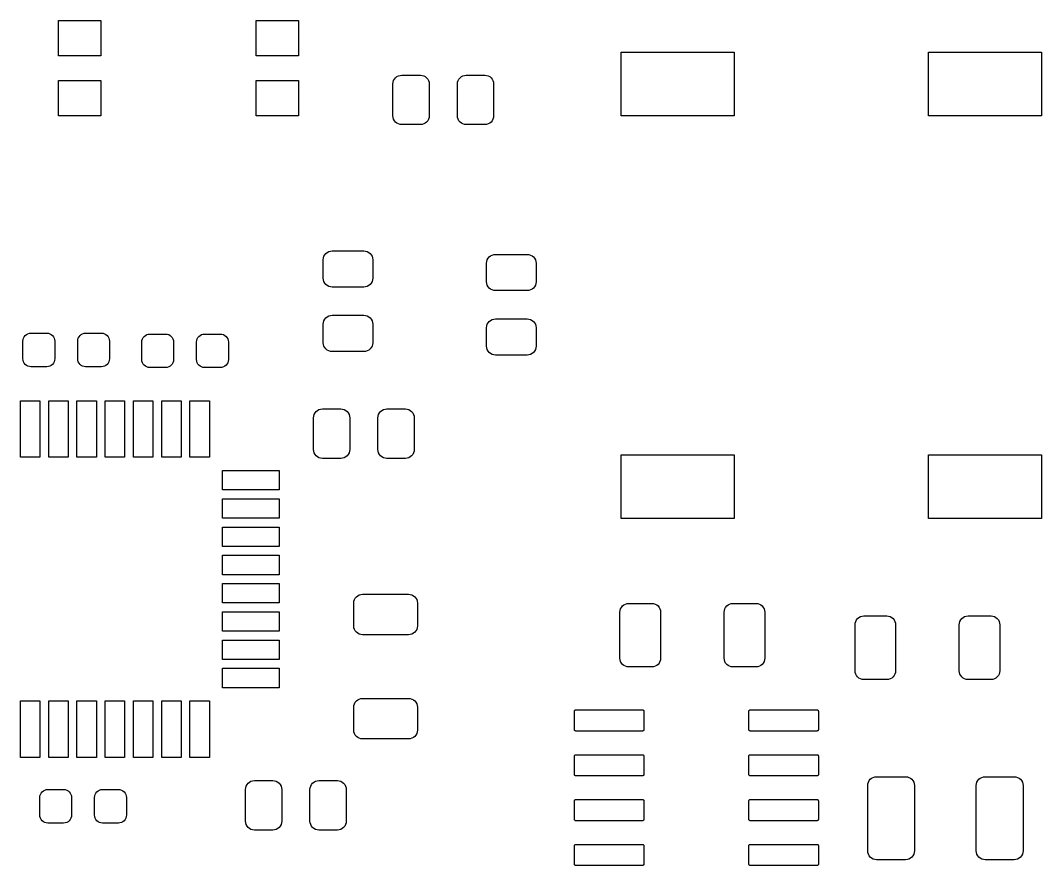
# Model space of a CAD drawing. Extents: x 90.8 to 146.5, y -92.7 to -68.8.
# Drawn here: x 117.63 to 146.54, y -92.68 to -68.75 of the extents above; entities that cross this region are included whole.
import ezdxf

# ---------------------------------------------------------------- set-up
doc = ezdxf.new("R2010")
doc.units = 0
doc.layers.add('BLACK', color=7, linetype='CONTINUOUS')

msp = doc.modelspace()

# ---------------------------------------------------------------- linework, layer by layer
at = {"layer": 'BLACK', "linetype": 'CONTINUOUS'}
for p, q in [((118.7, -69.75), (118.7, -68.75)), ((118.7, -68.75), (119.9, -68.75)), ((119.9, -68.75), (119.9, -69.75)), ((124.3, -69.75), (124.3, -68.75)), ((124.3, -68.75), (125.5, -68.75)), ((125.5, -68.75), (125.5, -69.75)), ((134.639, -71.4508), (134.639, -69.6508)), ((134.639, -69.6508), (137.839, -69.6508)), ((137.839, -69.6508), (137.839, -71.4508)), ((143.339, -71.4508), (143.339, -69.6508)), ((143.339, -69.6508), (146.539, -69.6508)), ((146.539, -69.6508), (146.539, -71.4508)), ((119.9, -69.75), (118.7, -69.75)), ((125.5, -69.75), (124.3, -69.75)), ((118.7, -71.45), (118.7, -70.45)), ((118.7, -70.45), (119.9, -70.45)), ((119.9, -70.45), (119.9, -71.45)), ((124.3, -71.45), (124.3, -70.45)), ((124.3, -70.45), (125.5, -70.45)), ((125.5, -70.45), (125.5, -71.45)), ((128.175, -70.55), (128.18, -70.5012)), ((128.18, -70.5012), (128.194, -70.4543)), ((128.194, -70.4543), (128.217, -70.4111)), ((128.217, -70.4111), (128.248, -70.3732)), ((128.248, -70.3732), (128.286, -70.3421)), ((128.286, -70.3421), (128.329, -70.319)), ((128.329, -70.319), (128.376, -70.3048)), ((128.376, -70.3048), (128.425, -70.3)), ((128.425, -70.3), (128.95, -70.3)), ((128.95, -70.3), (128.999, -70.3048)), ((128.999, -70.3048), (129.046, -70.319)), ((129.046, -70.319), (129.089, -70.3421)), ((129.089, -70.3421), (129.127, -70.3732)), ((129.127, -70.3732), (129.158, -70.4111)), ((129.158, -70.4111), (129.181, -70.4543)), ((129.181, -70.4543), (129.195, -70.5012)), ((129.195, -70.5012), (129.2, -70.55)), ((130, -70.55), (130.005, -70.5012)), ((130.005, -70.5012), (130.019, -70.4543)), ((130.019, -70.4543), (130.042, -70.4111)), ((130.042, -70.4111), (130.073, -70.3732)), ((130.073, -70.3732), (130.111, -70.3421)), ((130.111, -70.3421), (130.154, -70.319)), ((130.154, -70.319), (130.201, -70.3048)), ((130.201, -70.3048), (130.25, -70.3)), ((130.25, -70.3), (130.775, -70.3)), ((130.775, -70.3), (130.824, -70.3048)), ((130.824, -70.3048), (130.871, -70.319)), ((130.871, -70.319), (130.914, -70.3421)), ((130.914, -70.3421), (130.952, -70.3732)), ((130.952, -70.3732), (130.983, -70.4111)), ((130.983, -70.4111), (131.006, -70.4543)), ((131.006, -70.4543), (131.02, -70.5012)), ((131.02, -70.5012), (131.025, -70.55)), ((128.175, -71.45), (128.175, -70.55)), ((129.2, -70.55), (129.2, -71.45)), ((130, -71.45), (130, -70.55)), ((131.025, -70.55), (131.025, -71.45)), ((119.9, -71.45), (118.7, -71.45)), ((125.5, -71.45), (124.3, -71.45)), ((128.18, -71.4988), (128.175, -71.45)), ((128.194, -71.5457), (128.18, -71.4988)), ((128.217, -71.5889), (128.194, -71.5457)), ((128.248, -71.6268), (128.217, -71.5889)), ((128.286, -71.6579), (128.248, -71.6268)), ((128.329, -71.681), (128.286, -71.6579)), ((128.376, -71.6952), (128.329, -71.681)), ((128.425, -71.7), (128.376, -71.6952)), ((128.95, -71.7), (128.425, -71.7)), ((128.999, -71.6952), (128.95, -71.7)), ((129.046, -71.681), (128.999, -71.6952)), ((129.089, -71.6579), (129.046, -71.681)), ((129.127, -71.6268), (129.089, -71.6579)), ((129.158, -71.5889), (129.127, -71.6268)), ((129.181, -71.5457), (129.158, -71.5889)), ((129.195, -71.4988), (129.181, -71.5457)), ((129.2, -71.45), (129.195, -71.4988)), ((130.005, -71.4988), (130, -71.45)), ((130.019, -71.5457), (130.005, -71.4988)), ((130.042, -71.5889), (130.019, -71.5457)), ((130.073, -71.6268), (130.042, -71.5889)), ((130.111, -71.6579), (130.073, -71.6268)), ((130.154, -71.681), (130.111, -71.6579)), ((130.201, -71.6952), (130.154, -71.681)), ((130.25, -71.7), (130.201, -71.6952)), ((130.775, -71.7), (130.25, -71.7)), ((130.824, -71.6952), (130.775, -71.7)), ((130.871, -71.681), (130.824, -71.6952)), ((130.914, -71.6579), (130.871, -71.681)), ((130.952, -71.6268), (130.914, -71.6579)), ((130.983, -71.5889), (130.952, -71.6268)), ((131.006, -71.5457), (130.983, -71.5889)), ((131.02, -71.4988), (131.006, -71.5457)), ((131.025, -71.45), (131.02, -71.4988)), ((137.839, -71.4508), (134.639, -71.4508)), ((146.539, -71.4508), (143.339, -71.4508)), ((126.205, -75.4762), (126.219, -75.4293)), ((126.219, -75.4293), (126.242, -75.3861)), ((126.242, -75.3861), (126.273, -75.3482)), ((126.273, -75.3482), (126.311, -75.3171)), ((126.311, -75.3171), (126.354, -75.294)), ((126.354, -75.294), (126.401, -75.2798)), ((126.401, -75.2798), (126.45, -75.275)), ((126.45, -75.275), (127.35, -75.275)), ((127.35, -75.275), (127.399, -75.2798)), ((127.399, -75.2798), (127.446, -75.294)), ((127.446, -75.294), (127.489, -75.3171)), ((127.489, -75.3171), (127.527, -75.3482)), ((127.527, -75.3482), (127.558, -75.3861)), ((127.558, -75.3861), (127.581, -75.4293)), ((127.581, -75.4293), (127.595, -75.4762)), ((130.867, -75.4861), (130.898, -75.4482)), ((130.898, -75.4482), (130.936, -75.4171)), ((130.936, -75.4171), (130.979, -75.394)), ((130.979, -75.394), (131.026, -75.3798)), ((131.026, -75.3798), (131.075, -75.375)), ((131.075, -75.375), (131.975, -75.375)), ((131.975, -75.375), (132.024, -75.3798)), ((132.024, -75.3798), (132.071, -75.394)), ((132.071, -75.394), (132.114, -75.4171)), ((132.114, -75.4171), (132.152, -75.4482)), ((132.152, -75.4482), (132.183, -75.4861)), ((126.2, -75.525), (126.205, -75.4762)), ((126.2, -76.05), (126.2, -75.525)), ((127.595, -75.4762), (127.6, -75.525)), ((127.6, -75.525), (127.6, -76.05)), ((130.825, -75.625), (130.83, -75.5762)), ((130.825, -76.15), (130.825, -75.625)), ((130.83, -75.5762), (130.844, -75.5293)), ((130.844, -75.5293), (130.867, -75.4861)), ((132.183, -75.4861), (132.206, -75.5293)), ((132.206, -75.5293), (132.22, -75.5762)), ((132.22, -75.5762), (132.225, -75.625)), ((132.225, -75.625), (132.225, -76.15)), ((126.205, -76.0988), (126.2, -76.05)), ((126.219, -76.1457), (126.205, -76.0988)), ((126.242, -76.1889), (126.219, -76.1457)), ((126.273, -76.2268), (126.242, -76.1889)), ((126.311, -76.2579), (126.273, -76.2268)), ((126.354, -76.281), (126.311, -76.2579)), ((126.401, -76.2952), (126.354, -76.281)), ((126.45, -76.3), (126.401, -76.2952)), ((127.35, -76.3), (126.45, -76.3)), ((127.399, -76.2952), (127.35, -76.3)), ((127.446, -76.281), (127.399, -76.2952)), ((127.489, -76.2579), (127.446, -76.281)), ((127.527, -76.2268), (127.489, -76.2579)), ((127.558, -76.1889), (127.527, -76.2268)), ((127.581, -76.1457), (127.558, -76.1889)), ((127.595, -76.0988), (127.581, -76.1457)), ((127.6, -76.05), (127.595, -76.0988)), ((130.83, -76.1988), (130.825, -76.15)), ((130.844, -76.2457), (130.83, -76.1988)), ((130.867, -76.2889), (130.844, -76.2457)), ((130.898, -76.3268), (130.867, -76.2889)), ((130.936, -76.3579), (130.898, -76.3268)), ((132.152, -76.3268), (132.114, -76.3579)), ((132.183, -76.2889), (132.152, -76.3268)), ((132.206, -76.2457), (132.183, -76.2889)), ((132.22, -76.1988), (132.206, -76.2457)), ((132.225, -76.15), (132.22, -76.1988)), ((130.979, -76.381), (130.936, -76.3579)), ((131.026, -76.3952), (130.979, -76.381)), ((131.075, -76.4), (131.026, -76.3952)), ((131.975, -76.4), (131.075, -76.4)), ((132.024, -76.3952), (131.975, -76.4)), ((132.071, -76.381), (132.024, -76.3952)), ((132.114, -76.3579), (132.071, -76.381)), ((126.242, -77.2111), (126.273, -77.1732)), ((126.273, -77.1732), (126.311, -77.1421)), ((126.311, -77.1421), (126.354, -77.119)), ((126.354, -77.119), (126.401, -77.1048)), ((126.401, -77.1048), (126.45, -77.1)), ((126.45, -77.1), (127.35, -77.1)), ((127.35, -77.1), (127.399, -77.1048)), ((127.399, -77.1048), (127.446, -77.119)), ((127.446, -77.119), (127.489, -77.1421)), ((127.489, -77.1421), (127.527, -77.1732)), ((127.527, -77.1732), (127.558, -77.2111)), ((126.2, -77.35), (126.205, -77.3012)), ((126.2, -77.875), (126.2, -77.35)), ((126.205, -77.3012), (126.219, -77.2543)), ((126.219, -77.2543), (126.242, -77.2111)), ((127.558, -77.2111), (127.581, -77.2543)), ((127.581, -77.2543), (127.595, -77.3012)), ((127.595, -77.3012), (127.6, -77.35)), ((127.6, -77.35), (127.6, -77.875)), ((130.825, -77.45), (130.83, -77.4012)), ((130.825, -77.975), (130.825, -77.45)), ((130.83, -77.4012), (130.844, -77.3543)), ((130.844, -77.3543), (130.867, -77.3111)), ((130.867, -77.3111), (130.898, -77.2732)), ((130.898, -77.2732), (130.936, -77.2421)), ((130.936, -77.2421), (130.979, -77.219)), ((130.979, -77.219), (131.026, -77.2048)), ((131.026, -77.2048), (131.075, -77.2)), ((131.075, -77.2), (131.975, -77.2)), ((131.975, -77.2), (132.024, -77.2048)), ((132.024, -77.2048), (132.071, -77.219)), ((132.071, -77.219), (132.114, -77.2421)), ((132.114, -77.2421), (132.152, -77.2732)), ((132.152, -77.2732), (132.183, -77.3111)), ((132.183, -77.3111), (132.206, -77.3543)), ((132.206, -77.3543), (132.22, -77.4012)), ((132.22, -77.4012), (132.225, -77.45)), ((132.225, -77.45), (132.225, -77.975)), ((117.702, -77.7857), (117.715, -77.7435)), ((117.715, -77.7435), (117.736, -77.7046)), ((117.736, -77.7046), (117.764, -77.6705)), ((117.764, -77.6705), (117.798, -77.6425)), ((117.798, -77.6425), (117.837, -77.6217)), ((117.837, -77.6217), (117.879, -77.6089)), ((117.879, -77.6089), (117.923, -77.6046)), ((117.923, -77.6046), (118.373, -77.6046)), ((118.373, -77.6046), (118.417, -77.6089)), ((118.417, -77.6089), (118.459, -77.6217)), ((118.459, -77.6217), (118.498, -77.6425)), ((118.498, -77.6425), (118.532, -77.6705)), ((118.532, -77.6705), (118.56, -77.7046)), ((118.56, -77.7046), (118.581, -77.7435)), ((118.581, -77.7435), (118.593, -77.7857)), ((119.252, -77.7857), (119.265, -77.7435)), ((119.265, -77.7435), (119.286, -77.7046)), ((119.286, -77.7046), (119.314, -77.6705)), ((119.314, -77.6705), (119.348, -77.6425)), ((119.348, -77.6425), (119.387, -77.6217)), ((119.387, -77.6217), (119.429, -77.6089)), ((119.429, -77.6089), (119.473, -77.6046)), ((119.473, -77.6046), (119.923, -77.6046)), ((119.923, -77.6046), (119.967, -77.6089)), ((119.967, -77.6089), (120.009, -77.6217)), ((120.009, -77.6217), (120.048, -77.6425)), ((120.048, -77.6425), (120.082, -77.6705)), ((120.082, -77.6705), (120.11, -77.7046)), ((120.11, -77.7046), (120.131, -77.7435)), ((120.131, -77.7435), (120.143, -77.7857)), ((121.067, -77.8111), (121.08, -77.7689)), ((121.08, -77.7689), (121.101, -77.73)), ((121.101, -77.73), (121.129, -77.6959)), ((121.129, -77.6959), (121.163, -77.6679)), ((121.163, -77.6679), (121.202, -77.6471)), ((121.202, -77.6471), (121.244, -77.6343)), ((121.244, -77.6343), (121.288, -77.63)), ((121.288, -77.63), (121.738, -77.63)), ((121.738, -77.63), (121.782, -77.6343)), ((121.782, -77.6343), (121.824, -77.6471)), ((121.824, -77.6471), (121.863, -77.6679)), ((121.863, -77.6679), (121.897, -77.6959)), ((121.897, -77.6959), (121.925, -77.73)), ((121.925, -77.73), (121.946, -77.7689)), ((121.946, -77.7689), (121.959, -77.8111)), ((122.617, -77.8111), (122.63, -77.7689)), ((122.63, -77.7689), (122.651, -77.73)), ((122.651, -77.73), (122.679, -77.6959)), ((122.679, -77.6959), (122.713, -77.6679)), ((122.713, -77.6679), (122.752, -77.6471)), ((122.752, -77.6471), (122.794, -77.6343)), ((122.794, -77.6343), (122.838, -77.63)), ((122.838, -77.63), (123.288, -77.63)), ((123.288, -77.63), (123.332, -77.6343)), ((123.332, -77.6343), (123.374, -77.6471)), ((123.374, -77.6471), (123.413, -77.6679)), ((123.413, -77.6679), (123.447, -77.6959)), ((123.447, -77.6959), (123.475, -77.73)), ((123.475, -77.73), (123.496, -77.7689)), ((123.496, -77.7689), (123.509, -77.8111)), ((117.698, -77.8296), (117.702, -77.7857)), ((117.698, -78.3296), (117.698, -77.8296)), ((118.593, -77.7857), (118.598, -77.8296)), ((118.598, -77.8296), (118.598, -78.3296)), ((119.248, -77.8296), (119.252, -77.7857)), ((119.248, -78.3296), (119.248, -77.8296)), ((120.143, -77.7857), (120.148, -77.8296)), ((120.148, -77.8296), (120.148, -78.3296)), ((121.063, -77.855), (121.067, -77.8111)), ((121.063, -78.355), (121.063, -77.855)), ((121.959, -77.8111), (121.963, -77.855)), ((121.963, -77.855), (121.963, -78.355)), ((122.613, -77.855), (122.617, -77.8111)), ((122.613, -78.355), (122.613, -77.855)), ((123.509, -77.8111), (123.513, -77.855)), ((123.513, -77.855), (123.513, -78.355)), ((126.205, -77.9238), (126.2, -77.875)), ((126.219, -77.9707), (126.205, -77.9238)), ((126.242, -78.0139), (126.219, -77.9707)), ((126.273, -78.0518), (126.242, -78.0139)), ((126.311, -78.0829), (126.273, -78.0518)), ((127.527, -78.0518), (127.489, -78.0829)), ((127.558, -78.0139), (127.527, -78.0518)), ((127.581, -77.9707), (127.558, -78.0139)), ((127.595, -77.9238), (127.581, -77.9707)), ((127.6, -77.875), (127.595, -77.9238)), ((130.83, -78.0238), (130.825, -77.975)), ((130.844, -78.0707), (130.83, -78.0238)), ((132.22, -78.0238), (132.206, -78.0707)), ((132.225, -77.975), (132.22, -78.0238)), ((117.702, -78.3735), (117.698, -78.3296)), ((118.598, -78.3296), (118.593, -78.3735)), ((119.252, -78.3735), (119.248, -78.3296)), ((120.148, -78.3296), (120.143, -78.3735)), ((126.354, -78.106), (126.311, -78.0829)), ((126.401, -78.1202), (126.354, -78.106)), ((126.45, -78.125), (126.401, -78.1202)), ((127.35, -78.125), (126.45, -78.125)), ((127.399, -78.1202), (127.35, -78.125)), ((127.446, -78.106), (127.399, -78.1202)), ((127.489, -78.0829), (127.446, -78.106)), ((130.867, -78.1139), (130.844, -78.0707)), ((130.898, -78.1518), (130.867, -78.1139)), ((130.936, -78.1829), (130.898, -78.1518)), ((130.979, -78.206), (130.936, -78.1829)), ((131.026, -78.2202), (130.979, -78.206)), ((131.075, -78.225), (131.026, -78.2202)), ((131.975, -78.225), (131.075, -78.225)), ((132.024, -78.2202), (131.975, -78.225)), ((132.071, -78.206), (132.024, -78.2202)), ((132.114, -78.1829), (132.071, -78.206)), ((132.152, -78.1518), (132.114, -78.1829)), ((132.183, -78.1139), (132.152, -78.1518)), ((132.206, -78.0707), (132.183, -78.1139)), ((117.715, -78.4157), (117.702, -78.3735)), ((117.736, -78.4546), (117.715, -78.4157)), ((117.764, -78.4887), (117.736, -78.4546)), ((117.798, -78.5167), (117.764, -78.4887)), ((117.837, -78.5375), (117.798, -78.5167)), ((117.879, -78.5503), (117.837, -78.5375)), ((117.923, -78.5546), (117.879, -78.5503)), ((118.373, -78.5546), (117.923, -78.5546)), ((118.417, -78.5503), (118.373, -78.5546)), ((118.459, -78.5375), (118.417, -78.5503)), ((118.498, -78.5167), (118.459, -78.5375)), ((118.532, -78.4887), (118.498, -78.5167)), ((118.56, -78.4546), (118.532, -78.4887)), ((118.581, -78.4157), (118.56, -78.4546)), ((118.593, -78.3735), (118.581, -78.4157)), ((119.265, -78.4157), (119.252, -78.3735)), ((119.286, -78.4546), (119.265, -78.4157)), ((119.314, -78.4887), (119.286, -78.4546)), ((119.348, -78.5167), (119.314, -78.4887)), ((119.387, -78.5375), (119.348, -78.5167)), ((119.429, -78.5503), (119.387, -78.5375)), ((119.473, -78.5546), (119.429, -78.5503)), ((119.923, -78.5546), (119.473, -78.5546)), ((119.967, -78.5503), (119.923, -78.5546)), ((120.009, -78.5375), (119.967, -78.5503)), ((120.048, -78.5167), (120.009, -78.5375)), ((120.082, -78.4887), (120.048, -78.5167)), ((120.11, -78.4546), (120.082, -78.4887)), ((120.131, -78.4157), (120.11, -78.4546)), ((120.143, -78.3735), (120.131, -78.4157)), ((121.067, -78.3989), (121.063, -78.355)), ((121.08, -78.4411), (121.067, -78.3989)), ((121.101, -78.48), (121.08, -78.4411)), ((121.129, -78.5141), (121.101, -78.48)), ((121.163, -78.5421), (121.129, -78.5141)), ((121.202, -78.5629), (121.163, -78.5421)), ((121.244, -78.5757), (121.202, -78.5629)), ((121.288, -78.58), (121.244, -78.5757)), ((121.738, -78.58), (121.288, -78.58)), ((121.782, -78.5757), (121.738, -78.58)), ((121.824, -78.5629), (121.782, -78.5757)), ((121.863, -78.5421), (121.824, -78.5629)), ((121.897, -78.5141), (121.863, -78.5421)), ((121.925, -78.48), (121.897, -78.5141)), ((121.946, -78.4411), (121.925, -78.48)), ((121.959, -78.3989), (121.946, -78.4411)), ((121.963, -78.355), (121.959, -78.3989)), ((122.617, -78.3989), (122.613, -78.355)), ((122.63, -78.4411), (122.617, -78.3989)), ((122.651, -78.48), (122.63, -78.4411)), ((122.679, -78.5141), (122.651, -78.48)), ((122.713, -78.5421), (122.679, -78.5141)), ((122.752, -78.5629), (122.713, -78.5421)), ((122.794, -78.5757), (122.752, -78.5629)), ((122.838, -78.58), (122.794, -78.5757)), ((123.288, -78.58), (122.838, -78.58)), ((123.332, -78.5757), (123.288, -78.58)), ((123.374, -78.5629), (123.332, -78.5757)), ((123.413, -78.5421), (123.374, -78.5629)), ((123.447, -78.5141), (123.413, -78.5421)), ((123.475, -78.48), (123.447, -78.5141)), ((123.496, -78.4411), (123.475, -78.48)), ((123.509, -78.3989), (123.496, -78.4411)), ((123.513, -78.355), (123.509, -78.3989)), ((117.626, -81.1193), (117.626, -79.5193)), ((117.626, -79.5193), (118.176, -79.5193)), ((118.176, -79.5193), (118.176, -81.1193)), ((118.426, -81.1193), (118.426, -79.5193)), ((118.426, -79.5193), (118.976, -79.5193)), ((118.976, -79.5193), (118.976, -81.1193)), ((119.226, -81.1193), (119.226, -79.5193)), ((119.226, -79.5193), (119.776, -79.5193)), ((119.776, -79.5193), (119.776, -81.1193)), ((120.026, -81.1193), (120.026, -79.5193)), ((120.026, -79.5193), (120.576, -79.5193)), ((120.576, -79.5193), (120.576, -81.1193)), ((120.826, -81.1193), (120.826, -79.5193)), ((120.826, -79.5193), (121.376, -79.5193)), ((121.376, -79.5193), (121.376, -81.1193)), ((121.626, -81.1193), (121.626, -79.5193)), ((121.626, -79.5193), (122.176, -79.5193)), ((122.176, -79.5193), (122.176, -81.1193)), ((122.426, -81.1193), (122.426, -79.5193)), ((122.426, -79.5193), (122.976, -79.5193)), ((122.976, -79.5193), (122.976, -81.1193)), ((125.998, -79.8232), (126.036, -79.7921)), ((126.036, -79.7921), (126.079, -79.769)), ((126.079, -79.769), (126.126, -79.7548)), ((126.126, -79.7548), (126.175, -79.75)), ((126.175, -79.75), (126.7, -79.75)), ((126.7, -79.75), (126.749, -79.7548)), ((126.749, -79.7548), (126.796, -79.769)), ((126.796, -79.769), (126.839, -79.7921)), ((126.839, -79.7921), (126.877, -79.8232)), ((127.823, -79.8232), (127.861, -79.7921)), ((127.861, -79.7921), (127.904, -79.769)), ((127.904, -79.769), (127.951, -79.7548)), ((127.951, -79.7548), (128, -79.75)), ((128, -79.75), (128.525, -79.75)), ((128.525, -79.75), (128.574, -79.7548)), ((128.574, -79.7548), (128.621, -79.769)), ((128.621, -79.769), (128.664, -79.7921)), ((128.664, -79.7921), (128.702, -79.8232)), ((125.925, -80), (125.93, -79.9512)), ((125.925, -80.9), (125.925, -80)), ((125.93, -79.9512), (125.944, -79.9043)), ((125.944, -79.9043), (125.967, -79.8611)), ((125.967, -79.8611), (125.998, -79.8232)), ((126.877, -79.8232), (126.908, -79.8611)), ((126.908, -79.8611), (126.931, -79.9043)), ((126.931, -79.9043), (126.945, -79.9512)), ((126.945, -79.9512), (126.95, -80)), ((126.95, -80), (126.95, -80.9)), ((127.75, -80), (127.755, -79.9512)), ((127.75, -80.9), (127.75, -80)), ((127.755, -79.9512), (127.769, -79.9043)), ((127.769, -79.9043), (127.792, -79.8611)), ((127.792, -79.8611), (127.823, -79.8232)), ((128.702, -79.8232), (128.733, -79.8611)), ((128.733, -79.8611), (128.756, -79.9043)), ((128.756, -79.9043), (128.77, -79.9512)), ((128.77, -79.9512), (128.775, -80)), ((128.775, -80), (128.775, -80.9)), ((125.93, -80.9488), (125.925, -80.9)), ((125.944, -80.9957), (125.93, -80.9488)), ((126.945, -80.9488), (126.931, -80.9957)), ((126.95, -80.9), (126.945, -80.9488)), ((127.755, -80.9488), (127.75, -80.9)), ((127.769, -80.9957), (127.755, -80.9488)), ((128.77, -80.9488), (128.756, -80.9957)), ((128.775, -80.9), (128.77, -80.9488)), ((118.176, -81.1193), (117.626, -81.1193)), ((118.976, -81.1193), (118.426, -81.1193)), ((119.776, -81.1193), (119.226, -81.1193)), ((120.576, -81.1193), (120.026, -81.1193)), ((121.376, -81.1193), (120.826, -81.1193)), ((122.176, -81.1193), (121.626, -81.1193)), ((122.976, -81.1193), (122.426, -81.1193)), ((125.967, -81.0389), (125.944, -80.9957)), ((125.998, -81.0768), (125.967, -81.0389)), ((126.036, -81.1079), (125.998, -81.0768)), ((126.079, -81.131), (126.036, -81.1079)), ((126.126, -81.1452), (126.079, -81.131)), ((126.175, -81.15), (126.126, -81.1452)), ((126.7, -81.15), (126.175, -81.15)), ((126.749, -81.1452), (126.7, -81.15)), ((126.796, -81.131), (126.749, -81.1452)), ((126.839, -81.1079), (126.796, -81.131)), ((126.877, -81.0768), (126.839, -81.1079)), ((126.908, -81.0389), (126.877, -81.0768)), ((126.931, -80.9957), (126.908, -81.0389)), ((127.792, -81.0389), (127.769, -80.9957)), ((127.823, -81.0768), (127.792, -81.0389)), ((127.861, -81.1079), (127.823, -81.0768)), ((127.904, -81.131), (127.861, -81.1079)), ((127.951, -81.1452), (127.904, -81.131)), ((128, -81.15), (127.951, -81.1452)), ((128.525, -81.15), (128, -81.15)), ((128.574, -81.1452), (128.525, -81.15)), ((128.621, -81.131), (128.574, -81.1452)), ((128.664, -81.1079), (128.621, -81.131)), ((128.702, -81.0768), (128.664, -81.1079)), ((128.733, -81.0389), (128.702, -81.0768)), ((128.756, -80.9957), (128.733, -81.0389)), ((134.639, -82.8508), (134.639, -81.0508)), ((134.639, -81.0508), (137.839, -81.0508)), ((137.839, -81.0508), (137.839, -82.8508)), ((143.339, -82.8508), (143.339, -81.0508)), ((143.339, -81.0508), (146.539, -81.0508)), ((146.539, -81.0508), (146.539, -82.8508)), ((123.351, -82.0443), (123.351, -81.4943)), ((123.351, -81.4943), (124.951, -81.4943)), ((124.951, -81.4943), (124.951, -82.0443)), ((124.951, -82.0443), (123.351, -82.0443)), ((123.351, -82.8443), (123.351, -82.2943)), ((123.351, -82.2943), (124.951, -82.2943)), ((124.951, -82.2943), (124.951, -82.8443)), ((124.951, -82.8443), (123.351, -82.8443)), ((137.839, -82.8508), (134.639, -82.8508)), ((146.539, -82.8508), (143.339, -82.8508)), ((123.351, -83.6443), (123.351, -83.0943)), ((123.351, -83.0943), (124.951, -83.0943)), ((124.951, -83.0943), (124.951, -83.6443)), ((124.951, -83.6443), (123.351, -83.6443)), ((123.351, -84.4443), (123.351, -83.8943)), ((123.351, -83.8943), (124.951, -83.8943)), ((124.951, -83.8943), (124.951, -84.4443)), ((124.951, -84.4443), (123.351, -84.4443)), ((123.351, -85.2443), (123.351, -84.6943)), ((123.351, -84.6943), (124.951, -84.6943)), ((124.951, -84.6943), (124.951, -85.2443)), ((127.22, -85.0148), (127.266, -85.0006)), ((127.266, -85.0006), (127.315, -84.9958)), ((127.315, -84.9958), (128.615, -84.9958)), ((128.615, -84.9958), (128.664, -85.0006)), ((128.664, -85.0006), (128.711, -85.0148)), ((124.951, -85.2443), (123.351, -85.2443)), ((127.065, -85.2458), (127.07, -85.197)), ((127.065, -85.8958), (127.065, -85.2458)), ((127.07, -85.197), (127.084, -85.1501)), ((127.084, -85.1501), (127.107, -85.1069)), ((127.107, -85.1069), (127.138, -85.069)), ((127.138, -85.069), (127.176, -85.0379)), ((127.176, -85.0379), (127.22, -85.0148)), ((128.711, -85.0148), (128.754, -85.0379)), ((128.754, -85.0379), (128.792, -85.069)), ((128.792, -85.069), (128.823, -85.1069)), ((128.823, -85.1069), (128.846, -85.1501)), ((128.846, -85.1501), (128.86, -85.197)), ((128.86, -85.197), (128.865, -85.2458)), ((128.865, -85.2458), (128.865, -85.8958)), ((134.713, -85.2989), (134.756, -85.2758)), ((134.756, -85.2758), (134.803, -85.2616)), ((134.803, -85.2616), (134.852, -85.2568)), ((134.852, -85.2568), (135.502, -85.2568)), ((135.502, -85.2568), (135.551, -85.2616)), ((135.551, -85.2616), (135.598, -85.2758)), ((135.598, -85.2758), (135.641, -85.2989)), ((137.663, -85.2989), (137.706, -85.2758)), ((137.706, -85.2758), (137.753, -85.2616)), ((137.753, -85.2616), (137.802, -85.2568)), ((137.802, -85.2568), (138.452, -85.2568)), ((138.452, -85.2568), (138.501, -85.2616)), ((138.501, -85.2616), (138.548, -85.2758)), ((138.548, -85.2758), (138.591, -85.2989)), ((123.351, -86.0443), (123.351, -85.4943)), ((123.351, -85.4943), (124.951, -85.4943)), ((124.951, -85.4943), (124.951, -86.0443)), ((134.602, -85.5068), (134.607, -85.458)), ((134.602, -86.8068), (134.602, -85.5068)), ((134.607, -85.458), (134.621, -85.4111)), ((134.621, -85.4111), (134.644, -85.3679)), ((134.644, -85.3679), (134.675, -85.33)), ((134.675, -85.33), (134.713, -85.2989)), ((135.641, -85.2989), (135.679, -85.33)), ((135.679, -85.33), (135.71, -85.3679)), ((135.71, -85.3679), (135.733, -85.4111)), ((135.733, -85.4111), (135.747, -85.458)), ((135.747, -85.458), (135.752, -85.5068)), ((135.752, -85.5068), (135.752, -86.8068)), ((137.552, -85.5068), (137.557, -85.458)), ((137.552, -86.8068), (137.552, -85.5068)), ((137.557, -85.458), (137.571, -85.4111)), ((137.571, -85.4111), (137.594, -85.3679)), ((137.594, -85.3679), (137.625, -85.33)), ((137.625, -85.33), (137.663, -85.2989)), ((138.591, -85.2989), (138.629, -85.33)), ((138.629, -85.33), (138.66, -85.3679)), ((138.66, -85.3679), (138.683, -85.4111)), ((138.683, -85.4111), (138.697, -85.458)), ((138.697, -85.458), (138.702, -85.5068)), ((138.702, -85.5068), (138.702, -86.8068)), ((141.257, -85.8624), (141.262, -85.8136)), ((141.257, -87.1624), (141.257, -85.8624)), ((141.262, -85.8136), (141.276, -85.7667)), ((141.276, -85.7667), (141.299, -85.7235)), ((141.299, -85.7235), (141.33, -85.6856)), ((141.33, -85.6856), (141.368, -85.6545)), ((141.368, -85.6545), (141.411, -85.6314)), ((141.411, -85.6314), (141.458, -85.6172)), ((141.458, -85.6172), (141.507, -85.6124)), ((141.507, -85.6124), (142.157, -85.6124)), ((142.157, -85.6124), (142.206, -85.6172)), ((142.206, -85.6172), (142.252, -85.6314)), ((142.252, -85.6314), (142.296, -85.6545)), ((142.296, -85.6545), (142.334, -85.6856)), ((142.334, -85.6856), (142.365, -85.7235)), ((142.365, -85.7235), (142.388, -85.7667)), ((142.388, -85.7667), (142.402, -85.8136)), ((142.402, -85.8136), (142.407, -85.8624)), ((142.407, -85.8624), (142.407, -87.1624)), ((144.207, -85.8624), (144.212, -85.8136)), ((144.207, -87.1624), (144.207, -85.8624)), ((144.212, -85.8136), (144.226, -85.7667)), ((144.226, -85.7667), (144.249, -85.7235)), ((144.249, -85.7235), (144.28, -85.6856)), ((144.28, -85.6856), (144.318, -85.6545)), ((144.318, -85.6545), (144.361, -85.6314)), ((144.361, -85.6314), (144.408, -85.6172)), ((144.408, -85.6172), (144.457, -85.6124)), ((144.457, -85.6124), (145.107, -85.6124)), ((145.107, -85.6124), (145.156, -85.6172)), ((145.156, -85.6172), (145.202, -85.6314)), ((145.202, -85.6314), (145.246, -85.6545)), ((145.246, -85.6545), (145.284, -85.6856)), ((145.284, -85.6856), (145.315, -85.7235)), ((145.315, -85.7235), (145.338, -85.7667)), ((145.338, -85.7667), (145.352, -85.8136)), ((145.352, -85.8136), (145.357, -85.8624)), ((145.357, -85.8624), (145.357, -87.1624)), ((124.951, -86.0443), (123.351, -86.0443)), ((127.07, -85.9446), (127.065, -85.8958)), ((127.084, -85.9915), (127.07, -85.9446)), ((127.107, -86.0347), (127.084, -85.9915)), ((127.138, -86.0726), (127.107, -86.0347)), ((127.176, -86.1037), (127.138, -86.0726)), ((127.22, -86.1268), (127.176, -86.1037)), ((127.266, -86.141), (127.22, -86.1268)), ((127.315, -86.1458), (127.266, -86.141)), ((128.615, -86.1458), (127.315, -86.1458)), ((128.664, -86.141), (128.615, -86.1458)), ((128.711, -86.1268), (128.664, -86.141)), ((128.754, -86.1037), (128.711, -86.1268)), ((128.792, -86.0726), (128.754, -86.1037)), ((128.823, -86.0347), (128.792, -86.0726)), ((128.846, -85.9915), (128.823, -86.0347)), ((128.86, -85.9446), (128.846, -85.9915)), ((128.865, -85.8958), (128.86, -85.9446)), ((123.351, -86.8443), (123.351, -86.2943)), ((123.351, -86.2943), (124.951, -86.2943)), ((124.951, -86.2943), (124.951, -86.8443)), ((124.951, -86.8443), (123.351, -86.8443)), ((134.607, -86.8556), (134.602, -86.8068)), ((134.621, -86.9025), (134.607, -86.8556)), ((134.644, -86.9457), (134.621, -86.9025)), ((134.675, -86.9836), (134.644, -86.9457)), ((134.713, -87.0147), (134.675, -86.9836)), ((134.756, -87.0378), (134.713, -87.0147)), ((135.641, -87.0147), (135.598, -87.0378)), ((135.679, -86.9836), (135.641, -87.0147)), ((135.71, -86.9457), (135.679, -86.9836)), ((135.733, -86.9025), (135.71, -86.9457)), ((135.747, -86.8556), (135.733, -86.9025)), ((135.752, -86.8068), (135.747, -86.8556)), ((137.557, -86.8556), (137.552, -86.8068)), ((137.571, -86.9025), (137.557, -86.8556)), ((137.594, -86.9457), (137.571, -86.9025)), ((137.625, -86.9836), (137.594, -86.9457)), ((137.663, -87.0147), (137.625, -86.9836)), ((137.706, -87.0378), (137.663, -87.0147)), ((138.591, -87.0147), (138.548, -87.0378)), ((138.629, -86.9836), (138.591, -87.0147)), ((138.66, -86.9457), (138.629, -86.9836)), ((138.683, -86.9025), (138.66, -86.9457)), ((138.697, -86.8556), (138.683, -86.9025)), ((138.702, -86.8068), (138.697, -86.8556)), ((123.351, -87.6443), (123.351, -87.0943)), ((123.351, -87.0943), (124.951, -87.0943)), ((124.951, -87.0943), (124.951, -87.6443)), ((134.803, -87.052), (134.756, -87.0378)), ((134.852, -87.0568), (134.803, -87.052)), ((135.502, -87.0568), (134.852, -87.0568)), ((135.551, -87.052), (135.502, -87.0568)), ((135.598, -87.0378), (135.551, -87.052)), ((137.753, -87.052), (137.706, -87.0378)), ((137.802, -87.0568), (137.753, -87.052)), ((138.452, -87.0568), (137.802, -87.0568)), ((138.501, -87.052), (138.452, -87.0568)), ((138.548, -87.0378), (138.501, -87.052)), ((141.262, -87.2112), (141.257, -87.1624)), ((141.276, -87.2581), (141.262, -87.2112)), ((141.299, -87.3013), (141.276, -87.2581)), ((141.33, -87.3392), (141.299, -87.3013)), ((142.365, -87.3013), (142.334, -87.3392)), ((142.388, -87.2581), (142.365, -87.3013)), ((142.402, -87.2112), (142.388, -87.2581)), ((142.407, -87.1624), (142.402, -87.2112)), ((144.212, -87.2112), (144.207, -87.1624)), ((144.226, -87.2581), (144.212, -87.2112)), ((144.249, -87.3013), (144.226, -87.2581)), ((144.28, -87.3392), (144.249, -87.3013)), ((145.315, -87.3013), (145.284, -87.3392)), ((145.338, -87.2581), (145.315, -87.3013)), ((145.352, -87.2112), (145.338, -87.2581)), ((145.357, -87.1624), (145.352, -87.2112)), ((141.368, -87.3703), (141.33, -87.3392)), ((141.411, -87.3934), (141.368, -87.3703)), ((141.458, -87.4076), (141.411, -87.3934)), ((141.507, -87.4124), (141.458, -87.4076)), ((142.157, -87.4124), (141.507, -87.4124)), ((142.206, -87.4076), (142.157, -87.4124)), ((142.252, -87.3934), (142.206, -87.4076)), ((142.296, -87.3703), (142.252, -87.3934)), ((142.334, -87.3392), (142.296, -87.3703)), ((144.318, -87.3703), (144.28, -87.3392)), ((144.361, -87.3934), (144.318, -87.3703)), ((144.408, -87.4076), (144.361, -87.3934)), ((144.457, -87.4124), (144.408, -87.4076)), ((145.107, -87.4124), (144.457, -87.4124)), ((145.156, -87.4076), (145.107, -87.4124)), ((145.202, -87.3934), (145.156, -87.4076)), ((145.246, -87.3703), (145.202, -87.3934)), ((145.284, -87.3392), (145.246, -87.3703)), ((124.951, -87.6443), (123.351, -87.6443)), ((117.626, -89.6193), (117.626, -88.0193)), ((117.626, -88.0193), (118.176, -88.0193)), ((118.176, -88.0193), (118.176, -89.6193)), ((118.426, -89.6193), (118.426, -88.0193)), ((118.426, -88.0193), (118.976, -88.0193)), ((118.976, -88.0193), (118.976, -89.6193)), ((119.226, -89.6193), (119.226, -88.0193)), ((119.226, -88.0193), (119.776, -88.0193)), ((119.776, -88.0193), (119.776, -89.6193)), ((120.026, -89.6193), (120.026, -88.0193)), ((120.026, -88.0193), (120.576, -88.0193)), ((120.576, -88.0193), (120.576, -89.6193)), ((120.826, -89.6193), (120.826, -88.0193)), ((120.826, -88.0193), (121.376, -88.0193)), ((121.376, -88.0193), (121.376, -89.6193)), ((121.626, -89.6193), (121.626, -88.0193)), ((121.626, -88.0193), (122.176, -88.0193)), ((122.176, -88.0193), (122.176, -89.6193)), ((122.426, -89.6193), (122.426, -88.0193)), ((122.426, -88.0193), (122.976, -88.0193)), ((122.976, -88.0193), (122.976, -89.6193)), ((127.065, -88.1958), (127.07, -88.147)), ((127.07, -88.147), (127.084, -88.1001)), ((127.084, -88.1001), (127.107, -88.0569)), ((127.107, -88.0569), (127.138, -88.019)), ((127.138, -88.019), (127.176, -87.9879)), ((127.176, -87.9879), (127.22, -87.9648)), ((127.22, -87.9648), (127.266, -87.9506)), ((127.266, -87.9506), (127.315, -87.9458)), ((127.315, -87.9458), (128.615, -87.9458)), ((128.615, -87.9458), (128.664, -87.9506)), ((128.664, -87.9506), (128.711, -87.9648)), ((128.711, -87.9648), (128.754, -87.9879)), ((128.754, -87.9879), (128.792, -88.019)), ((128.792, -88.019), (128.823, -88.0569)), ((128.823, -88.0569), (128.846, -88.1001)), ((128.846, -88.1001), (128.86, -88.147)), ((128.86, -88.147), (128.865, -88.1958)), ((127.065, -88.8458), (127.065, -88.1958)), ((128.865, -88.1958), (128.865, -88.8458)), ((133.311, -88.3118), (133.312, -88.3036)), ((133.311, -88.8278), (133.311, -88.3118)), ((133.312, -88.3036), (133.314, -88.2957)), ((133.314, -88.2957), (133.318, -88.2885)), ((133.318, -88.2885), (133.324, -88.2821)), ((133.324, -88.2821), (133.33, -88.2769)), ((133.33, -88.2769), (133.337, -88.273)), ((133.337, -88.273), (133.345, -88.2706)), ((133.345, -88.2706), (133.353, -88.2698)), ((133.353, -88.2698), (135.239, -88.2698)), ((135.239, -88.2698), (135.247, -88.2706)), ((135.247, -88.2706), (135.255, -88.273)), ((135.255, -88.273), (135.263, -88.2769)), ((135.263, -88.2769), (135.269, -88.2821)), ((135.269, -88.2821), (135.274, -88.2885)), ((135.274, -88.2885), (135.278, -88.2957)), ((135.278, -88.2957), (135.28, -88.3036)), ((135.28, -88.3036), (135.281, -88.3118)), ((135.281, -88.3118), (135.281, -88.8278)), ((138.251, -88.3118), (138.252, -88.3036)), ((138.251, -88.8278), (138.251, -88.3118)), ((138.252, -88.3036), (138.254, -88.2957)), ((138.254, -88.2957), (138.258, -88.2885)), ((138.258, -88.2885), (138.264, -88.2821)), ((138.264, -88.2821), (138.27, -88.2769)), ((138.27, -88.2769), (138.277, -88.273)), ((138.277, -88.273), (138.285, -88.2706)), ((138.285, -88.2706), (138.293, -88.2698)), ((138.293, -88.2698), (140.179, -88.2698)), ((140.179, -88.2698), (140.187, -88.2706)), ((140.187, -88.2706), (140.195, -88.273)), ((140.195, -88.273), (140.203, -88.2769)), ((140.203, -88.2769), (140.209, -88.2821)), ((140.209, -88.2821), (140.214, -88.2885)), ((140.214, -88.2885), (140.218, -88.2957)), ((140.218, -88.2957), (140.22, -88.3036)), ((140.22, -88.3036), (140.221, -88.3118)), ((140.221, -88.3118), (140.221, -88.8278)), ((127.07, -88.8946), (127.065, -88.8458)), ((127.084, -88.9415), (127.07, -88.8946)), ((127.107, -88.9847), (127.084, -88.9415)), ((127.138, -89.0226), (127.107, -88.9847)), ((127.176, -89.0537), (127.138, -89.0226)), ((128.792, -89.0226), (128.754, -89.0537)), ((128.823, -88.9847), (128.792, -89.0226)), ((128.846, -88.9415), (128.823, -88.9847)), ((128.86, -88.8946), (128.846, -88.9415)), ((128.865, -88.8458), (128.86, -88.8946)), ((133.312, -88.836), (133.311, -88.8278)), ((133.314, -88.8439), (133.312, -88.836)), ((133.318, -88.8511), (133.314, -88.8439)), ((133.324, -88.8575), (133.318, -88.8511)), ((133.33, -88.8627), (133.324, -88.8575)), ((133.337, -88.8666), (133.33, -88.8627)), ((133.345, -88.869), (133.337, -88.8666)), ((133.353, -88.8698), (133.345, -88.869)), ((135.239, -88.8698), (133.353, -88.8698)), ((135.247, -88.869), (135.239, -88.8698)), ((135.255, -88.8666), (135.247, -88.869)), ((135.263, -88.8627), (135.255, -88.8666)), ((135.269, -88.8575), (135.263, -88.8627)), ((135.274, -88.8511), (135.269, -88.8575)), ((135.278, -88.8439), (135.274, -88.8511)), ((135.28, -88.836), (135.278, -88.8439)), ((135.281, -88.8278), (135.28, -88.836)), ((138.252, -88.836), (138.251, -88.8278)), ((138.254, -88.8439), (138.252, -88.836)), ((138.258, -88.8511), (138.254, -88.8439)), ((138.264, -88.8575), (138.258, -88.8511)), ((138.27, -88.8627), (138.264, -88.8575)), ((138.277, -88.8666), (138.27, -88.8627)), ((138.285, -88.869), (138.277, -88.8666)), ((138.293, -88.8698), (138.285, -88.869)), ((140.179, -88.8698), (138.293, -88.8698)), ((140.187, -88.869), (140.179, -88.8698)), ((140.195, -88.8666), (140.187, -88.869)), ((140.203, -88.8627), (140.195, -88.8666)), ((140.209, -88.8575), (140.203, -88.8627)), ((140.214, -88.8511), (140.209, -88.8575)), ((140.218, -88.8439), (140.214, -88.8511)), ((140.22, -88.836), (140.218, -88.8439)), ((140.221, -88.8278), (140.22, -88.836)), ((127.22, -89.0768), (127.176, -89.0537)), ((127.266, -89.091), (127.22, -89.0768)), ((127.315, -89.0958), (127.266, -89.091)), ((128.615, -89.0958), (127.315, -89.0958)), ((128.664, -89.091), (128.615, -89.0958)), ((128.711, -89.0768), (128.664, -89.091)), ((128.754, -89.0537), (128.711, -89.0768)), ((118.176, -89.6193), (117.626, -89.6193)), ((118.976, -89.6193), (118.426, -89.6193)), ((119.776, -89.6193), (119.226, -89.6193)), ((120.576, -89.6193), (120.026, -89.6193)), ((121.376, -89.6193), (120.826, -89.6193)), ((122.176, -89.6193), (121.626, -89.6193)), ((122.976, -89.6193), (122.426, -89.6193)), ((133.311, -89.5818), (133.312, -89.5736)), ((133.311, -90.0978), (133.311, -89.5818)), ((133.312, -89.5736), (133.314, -89.5657)), ((133.314, -89.5657), (133.318, -89.5585)), ((133.318, -89.5585), (133.324, -89.5521)), ((133.324, -89.5521), (133.33, -89.5469)), ((133.33, -89.5469), (133.337, -89.543)), ((133.337, -89.543), (133.345, -89.5406)), ((133.345, -89.5406), (133.353, -89.5398)), ((133.353, -89.5398), (135.239, -89.5398)), ((135.239, -89.5398), (135.247, -89.5406)), ((135.247, -89.5406), (135.255, -89.543)), ((135.255, -89.543), (135.263, -89.5469)), ((135.263, -89.5469), (135.269, -89.5521)), ((135.269, -89.5521), (135.274, -89.5585)), ((135.274, -89.5585), (135.278, -89.5657)), ((135.278, -89.5657), (135.28, -89.5736)), ((135.28, -89.5736), (135.281, -89.5818)), ((135.281, -89.5818), (135.281, -90.0978)), ((138.251, -89.5818), (138.252, -89.5736)), ((138.251, -90.0978), (138.251, -89.5818)), ((138.252, -89.5736), (138.254, -89.5657)), ((138.254, -89.5657), (138.258, -89.5585)), ((138.258, -89.5585), (138.264, -89.5521)), ((138.264, -89.5521), (138.27, -89.5469)), ((138.27, -89.5469), (138.277, -89.543)), ((138.277, -89.543), (138.285, -89.5406)), ((138.285, -89.5406), (138.293, -89.5398)), ((138.293, -89.5398), (140.179, -89.5398)), ((140.179, -89.5398), (140.187, -89.5406)), ((140.187, -89.5406), (140.195, -89.543)), ((140.195, -89.543), (140.203, -89.5469)), ((140.203, -89.5469), (140.209, -89.5521)), ((140.209, -89.5521), (140.214, -89.5585)), ((140.214, -89.5585), (140.218, -89.5657)), ((140.218, -89.5657), (140.22, -89.5736)), ((140.22, -89.5736), (140.221, -89.5818)), ((140.221, -89.5818), (140.221, -90.0978)), ((133.312, -90.106), (133.311, -90.0978)), ((133.314, -90.1139), (133.312, -90.106)), ((133.318, -90.1211), (133.314, -90.1139)), ((133.324, -90.1275), (133.318, -90.1211)), ((133.33, -90.1327), (133.324, -90.1275)), ((133.337, -90.1366), (133.33, -90.1327)), ((133.345, -90.139), (133.337, -90.1366)), ((133.353, -90.1398), (133.345, -90.139)), ((135.239, -90.1398), (133.353, -90.1398)), ((135.247, -90.139), (135.239, -90.1398)), ((135.255, -90.1366), (135.247, -90.139)), ((135.263, -90.1327), (135.255, -90.1366)), ((135.269, -90.1275), (135.263, -90.1327)), ((135.274, -90.1211), (135.269, -90.1275)), ((135.278, -90.1139), (135.274, -90.1211)), ((135.28, -90.106), (135.278, -90.1139)), ((135.281, -90.0978), (135.28, -90.106)), ((138.252, -90.106), (138.251, -90.0978)), ((138.254, -90.1139), (138.252, -90.106)), ((138.258, -90.1211), (138.254, -90.1139)), ((138.264, -90.1275), (138.258, -90.1211)), ((138.27, -90.1327), (138.264, -90.1275)), ((138.277, -90.1366), (138.27, -90.1327)), ((138.285, -90.139), (138.277, -90.1366)), ((138.293, -90.1398), (138.285, -90.139)), ((140.179, -90.1398), (138.293, -90.1398)), ((140.187, -90.139), (140.179, -90.1398)), ((140.195, -90.1366), (140.187, -90.139)), ((140.203, -90.1327), (140.195, -90.1366)), ((140.209, -90.1275), (140.203, -90.1327)), ((140.214, -90.1211), (140.209, -90.1275)), ((140.218, -90.1139), (140.214, -90.1211)), ((140.22, -90.106), (140.218, -90.1139)), ((140.221, -90.0978), (140.22, -90.106)), ((141.688, -90.2366), (141.726, -90.2055)), ((141.726, -90.2055), (141.769, -90.1824)), ((141.769, -90.1824), (141.816, -90.1682)), ((141.816, -90.1682), (141.865, -90.1634)), ((141.865, -90.1634), (142.69, -90.1634)), ((142.69, -90.1634), (142.739, -90.1682)), ((142.739, -90.1682), (142.785, -90.1824)), ((142.785, -90.1824), (142.829, -90.2055)), ((142.829, -90.2055), (142.867, -90.2366)), ((144.763, -90.2366), (144.801, -90.2055)), ((144.801, -90.2055), (144.844, -90.1824)), ((144.844, -90.1824), (144.891, -90.1682)), ((144.891, -90.1682), (144.94, -90.1634)), ((144.94, -90.1634), (145.765, -90.1634)), ((145.765, -90.1634), (145.814, -90.1682)), ((145.814, -90.1682), (145.86, -90.1824)), ((145.86, -90.1824), (145.904, -90.2055)), ((145.904, -90.2055), (145.942, -90.2366)), ((124, -90.525), (124.005, -90.4762)), ((124.005, -90.4762), (124.019, -90.4293)), ((124.019, -90.4293), (124.042, -90.3861)), ((124.042, -90.3861), (124.073, -90.3482)), ((124.073, -90.3482), (124.111, -90.3171)), ((124.111, -90.3171), (124.154, -90.294)), ((124.154, -90.294), (124.201, -90.2798)), ((124.201, -90.2798), (124.25, -90.275)), ((124.25, -90.275), (124.775, -90.275)), ((124.775, -90.275), (124.824, -90.2798)), ((124.824, -90.2798), (124.871, -90.294)), ((124.871, -90.294), (124.914, -90.3171)), ((124.914, -90.3171), (124.952, -90.3482)), ((124.952, -90.3482), (124.983, -90.3861)), ((124.983, -90.3861), (125.006, -90.4293)), ((125.006, -90.4293), (125.02, -90.4762)), ((125.02, -90.4762), (125.025, -90.525)), ((125.825, -90.525), (125.83, -90.4762)), ((125.83, -90.4762), (125.844, -90.4293)), ((125.844, -90.4293), (125.867, -90.3861)), ((125.867, -90.3861), (125.898, -90.3482)), ((125.898, -90.3482), (125.936, -90.3171)), ((125.936, -90.3171), (125.979, -90.294)), ((125.979, -90.294), (126.026, -90.2798)), ((126.026, -90.2798), (126.075, -90.275)), ((126.075, -90.275), (126.6, -90.275)), ((126.6, -90.275), (126.649, -90.2798)), ((126.649, -90.2798), (126.696, -90.294)), ((126.696, -90.294), (126.739, -90.3171)), ((126.739, -90.3171), (126.777, -90.3482)), ((126.777, -90.3482), (126.808, -90.3861)), ((126.808, -90.3861), (126.831, -90.4293)), ((126.831, -90.4293), (126.845, -90.4762)), ((126.845, -90.4762), (126.85, -90.525)), ((141.615, -90.4134), (141.62, -90.3646)), ((141.615, -92.2634), (141.615, -90.4134)), ((141.62, -90.3646), (141.634, -90.3177)), ((141.634, -90.3177), (141.657, -90.2745)), ((141.657, -90.2745), (141.688, -90.2366)), ((142.867, -90.2366), (142.898, -90.2745)), ((142.898, -90.2745), (142.921, -90.3177)), ((142.921, -90.3177), (142.935, -90.3646)), ((142.935, -90.3646), (142.94, -90.4134)), ((142.94, -90.4134), (142.94, -92.2634)), ((144.69, -90.4134), (144.695, -90.3646)), ((144.69, -92.2634), (144.69, -90.4134)), ((144.695, -90.3646), (144.709, -90.3177)), ((144.709, -90.3177), (144.732, -90.2745)), ((144.732, -90.2745), (144.763, -90.2366)), ((145.942, -90.2366), (145.973, -90.2745)), ((145.973, -90.2745), (145.996, -90.3177)), ((145.996, -90.3177), (146.01, -90.3646)), ((146.01, -90.3646), (146.015, -90.4134)), ((146.015, -90.4134), (146.015, -92.2634)), ((118.175, -90.75), (118.179, -90.7061)), ((118.175, -91.25), (118.175, -90.75)), ((118.179, -90.7061), (118.192, -90.6639)), ((118.192, -90.6639), (118.213, -90.625)), ((118.213, -90.625), (118.241, -90.5909)), ((118.241, -90.5909), (118.275, -90.5629)), ((118.275, -90.5629), (118.314, -90.5421)), ((118.314, -90.5421), (118.356, -90.5293)), ((118.356, -90.5293), (118.4, -90.525)), ((118.4, -90.525), (118.85, -90.525)), ((118.85, -90.525), (118.894, -90.5293)), ((118.894, -90.5293), (118.936, -90.5421)), ((118.936, -90.5421), (118.975, -90.5629)), ((118.975, -90.5629), (119.009, -90.5909)), ((119.009, -90.5909), (119.037, -90.625)), ((119.037, -90.625), (119.058, -90.6639)), ((119.058, -90.6639), (119.071, -90.7061)), ((119.071, -90.7061), (119.075, -90.75)), ((119.075, -90.75), (119.075, -91.25)), ((119.725, -90.75), (119.729, -90.7061)), ((119.725, -91.25), (119.725, -90.75)), ((119.729, -90.7061), (119.742, -90.6639)), ((119.742, -90.6639), (119.763, -90.625)), ((119.763, -90.625), (119.791, -90.5909)), ((119.791, -90.5909), (119.825, -90.5629)), ((119.825, -90.5629), (119.864, -90.5421)), ((119.864, -90.5421), (119.906, -90.5293)), ((119.906, -90.5293), (119.95, -90.525)), ((119.95, -90.525), (120.4, -90.525)), ((120.4, -90.525), (120.444, -90.5293)), ((120.444, -90.5293), (120.486, -90.5421)), ((120.486, -90.5421), (120.525, -90.5629)), ((120.525, -90.5629), (120.559, -90.5909)), ((120.559, -90.5909), (120.587, -90.625)), ((120.587, -90.625), (120.608, -90.6639)), ((120.608, -90.6639), (120.621, -90.7061)), ((120.621, -90.7061), (120.625, -90.75)), ((120.625, -90.75), (120.625, -91.25)), ((124, -91.425), (124, -90.525)), ((125.025, -90.525), (125.025, -91.425)), ((125.825, -91.425), (125.825, -90.525)), ((126.85, -90.525), (126.85, -91.425)), ((133.311, -90.8518), (133.312, -90.8436)), ((133.311, -91.3678), (133.311, -90.8518)), ((133.312, -90.8436), (133.314, -90.8357)), ((133.314, -90.8357), (133.318, -90.8285)), ((133.318, -90.8285), (133.324, -90.8221)), ((133.324, -90.8221), (133.33, -90.8169)), ((133.33, -90.8169), (133.337, -90.813)), ((133.337, -90.813), (133.345, -90.8106)), ((133.345, -90.8106), (133.353, -90.8098)), ((133.353, -90.8098), (135.239, -90.8098)), ((135.239, -90.8098), (135.247, -90.8106)), ((135.247, -90.8106), (135.255, -90.813)), ((135.255, -90.813), (135.263, -90.8169)), ((135.263, -90.8169), (135.269, -90.8221)), ((135.269, -90.8221), (135.274, -90.8285)), ((135.274, -90.8285), (135.278, -90.8357)), ((135.278, -90.8357), (135.28, -90.8436)), ((135.28, -90.8436), (135.281, -90.8518)), ((135.281, -90.8518), (135.281, -91.3678)), ((138.251, -90.8518), (138.252, -90.8436)), ((138.251, -91.3678), (138.251, -90.8518)), ((138.252, -90.8436), (138.254, -90.8357)), ((138.254, -90.8357), (138.258, -90.8285)), ((138.258, -90.8285), (138.264, -90.8221)), ((138.264, -90.8221), (138.27, -90.8169)), ((138.27, -90.8169), (138.277, -90.813)), ((138.277, -90.813), (138.285, -90.8106)), ((138.285, -90.8106), (138.293, -90.8098)), ((138.293, -90.8098), (140.179, -90.8098)), ((140.179, -90.8098), (140.187, -90.8106)), ((140.187, -90.8106), (140.195, -90.813)), ((140.195, -90.813), (140.203, -90.8169)), ((140.203, -90.8169), (140.209, -90.8221)), ((140.209, -90.8221), (140.214, -90.8285)), ((140.214, -90.8285), (140.218, -90.8357)), ((140.218, -90.8357), (140.22, -90.8436)), ((140.22, -90.8436), (140.221, -90.8518)), ((140.221, -90.8518), (140.221, -91.3678)), ((118.179, -91.2939), (118.175, -91.25)), ((118.192, -91.3361), (118.179, -91.2939)), ((118.213, -91.375), (118.192, -91.3361)), ((119.058, -91.3361), (119.037, -91.375)), ((119.071, -91.2939), (119.058, -91.3361)), ((119.075, -91.25), (119.071, -91.2939)), ((119.729, -91.2939), (119.725, -91.25)), ((119.742, -91.3361), (119.729, -91.2939)), ((119.763, -91.375), (119.742, -91.3361)), ((120.608, -91.3361), (120.587, -91.375)), ((120.621, -91.2939), (120.608, -91.3361)), ((120.625, -91.25), (120.621, -91.2939)), ((118.241, -91.4091), (118.213, -91.375)), ((118.275, -91.4371), (118.241, -91.4091)), ((118.314, -91.4579), (118.275, -91.4371)), ((118.356, -91.4707), (118.314, -91.4579)), ((118.4, -91.475), (118.356, -91.4707)), ((118.85, -91.475), (118.4, -91.475)), ((118.894, -91.4707), (118.85, -91.475)), ((118.936, -91.4579), (118.894, -91.4707)), ((118.975, -91.4371), (118.936, -91.4579)), ((119.009, -91.4091), (118.975, -91.4371)), ((119.037, -91.375), (119.009, -91.4091)), ((119.791, -91.4091), (119.763, -91.375)), ((119.825, -91.4371), (119.791, -91.4091)), ((119.864, -91.4579), (119.825, -91.4371)), ((119.906, -91.4707), (119.864, -91.4579)), ((119.95, -91.475), (119.906, -91.4707)), ((120.4, -91.475), (119.95, -91.475)), ((120.444, -91.4707), (120.4, -91.475)), ((120.486, -91.4579), (120.444, -91.4707)), ((120.525, -91.4371), (120.486, -91.4579)), ((120.559, -91.4091), (120.525, -91.4371)), ((120.587, -91.375), (120.559, -91.4091)), ((124.005, -91.4738), (124, -91.425)), ((124.019, -91.5207), (124.005, -91.4738)), ((124.042, -91.5639), (124.019, -91.5207)), ((124.073, -91.6018), (124.042, -91.5639)), ((124.111, -91.6329), (124.073, -91.6018)), ((124.154, -91.656), (124.111, -91.6329)), ((124.914, -91.6329), (124.871, -91.656)), ((124.952, -91.6018), (124.914, -91.6329)), ((124.983, -91.5639), (124.952, -91.6018)), ((125.006, -91.5207), (124.983, -91.5639)), ((125.02, -91.4738), (125.006, -91.5207)), ((125.025, -91.425), (125.02, -91.4738)), ((125.83, -91.4738), (125.825, -91.425)), ((125.844, -91.5207), (125.83, -91.4738)), ((125.867, -91.5639), (125.844, -91.5207)), ((125.898, -91.6018), (125.867, -91.5639)), ((125.936, -91.6329), (125.898, -91.6018)), ((125.979, -91.656), (125.936, -91.6329)), ((126.739, -91.6329), (126.696, -91.656)), ((126.777, -91.6018), (126.739, -91.6329)), ((126.808, -91.5639), (126.777, -91.6018)), ((126.831, -91.5207), (126.808, -91.5639)), ((126.845, -91.4738), (126.831, -91.5207)), ((126.85, -91.425), (126.845, -91.4738)), ((133.312, -91.376), (133.311, -91.3678)), ((133.314, -91.3839), (133.312, -91.376)), ((133.318, -91.3911), (133.314, -91.3839)), ((133.324, -91.3975), (133.318, -91.3911)), ((133.33, -91.4027), (133.324, -91.3975)), ((133.337, -91.4066), (133.33, -91.4027)), ((133.345, -91.409), (133.337, -91.4066)), ((133.353, -91.4098), (133.345, -91.409)), ((135.239, -91.4098), (133.353, -91.4098)), ((135.247, -91.409), (135.239, -91.4098)), ((135.255, -91.4066), (135.247, -91.409)), ((135.263, -91.4027), (135.255, -91.4066)), ((135.269, -91.3975), (135.263, -91.4027)), ((135.274, -91.3911), (135.269, -91.3975)), ((135.278, -91.3839), (135.274, -91.3911)), ((135.28, -91.376), (135.278, -91.3839)), ((135.281, -91.3678), (135.28, -91.376)), ((138.252, -91.376), (138.251, -91.3678)), ((138.254, -91.3839), (138.252, -91.376)), ((138.258, -91.3911), (138.254, -91.3839)), ((138.264, -91.3975), (138.258, -91.3911)), ((138.27, -91.4027), (138.264, -91.3975)), ((138.277, -91.4066), (138.27, -91.4027)), ((138.285, -91.409), (138.277, -91.4066)), ((138.293, -91.4098), (138.285, -91.409)), ((140.179, -91.4098), (138.293, -91.4098)), ((140.187, -91.409), (140.179, -91.4098)), ((140.195, -91.4066), (140.187, -91.409)), ((140.203, -91.4027), (140.195, -91.4066)), ((140.209, -91.3975), (140.203, -91.4027)), ((140.214, -91.3911), (140.209, -91.3975)), ((140.218, -91.3839), (140.214, -91.3911)), ((140.22, -91.376), (140.218, -91.3839)), ((140.221, -91.3678), (140.22, -91.376)), ((124.201, -91.6702), (124.154, -91.656)), ((124.25, -91.675), (124.201, -91.6702)), ((124.775, -91.675), (124.25, -91.675)), ((124.824, -91.6702), (124.775, -91.675)), ((124.871, -91.656), (124.824, -91.6702)), ((126.026, -91.6702), (125.979, -91.656)), ((126.075, -91.675), (126.026, -91.6702)), ((126.6, -91.675), (126.075, -91.675)), ((126.649, -91.6702), (126.6, -91.675)), ((126.696, -91.656), (126.649, -91.6702)), ((133.311, -92.1218), (133.312, -92.1136)), ((133.311, -92.6378), (133.311, -92.1218)), ((133.312, -92.1136), (133.314, -92.1057)), ((133.314, -92.1057), (133.318, -92.0985)), ((133.318, -92.0985), (133.324, -92.0921)), ((133.324, -92.0921), (133.33, -92.0869)), ((133.33, -92.0869), (133.337, -92.083)), ((133.337, -92.083), (133.345, -92.0806)), ((133.345, -92.0806), (133.353, -92.0798)), ((133.353, -92.0798), (135.239, -92.0798)), ((135.239, -92.0798), (135.247, -92.0806)), ((135.247, -92.0806), (135.255, -92.083)), ((135.255, -92.083), (135.263, -92.0869)), ((135.263, -92.0869), (135.269, -92.0921)), ((135.269, -92.0921), (135.274, -92.0985)), ((135.274, -92.0985), (135.278, -92.1057)), ((135.278, -92.1057), (135.28, -92.1136)), ((135.28, -92.1136), (135.281, -92.1218)), ((135.281, -92.1218), (135.281, -92.6378)), ((138.251, -92.1218), (138.252, -92.1136)), ((138.251, -92.6378), (138.251, -92.1218)), ((138.252, -92.1136), (138.254, -92.1057)), ((138.254, -92.1057), (138.258, -92.0985)), ((138.258, -92.0985), (138.264, -92.0921)), ((138.264, -92.0921), (138.27, -92.0869)), ((138.27, -92.0869), (138.277, -92.083)), ((138.277, -92.083), (138.285, -92.0806)), ((138.285, -92.0806), (138.293, -92.0798)), ((138.293, -92.0798), (140.179, -92.0798)), ((140.179, -92.0798), (140.187, -92.0806)), ((140.187, -92.0806), (140.195, -92.083)), ((140.195, -92.083), (140.203, -92.0869)), ((140.203, -92.0869), (140.209, -92.0921)), ((140.209, -92.0921), (140.214, -92.0985)), ((140.214, -92.0985), (140.218, -92.1057)), ((140.218, -92.1057), (140.22, -92.1136)), ((140.22, -92.1136), (140.221, -92.1218)), ((140.221, -92.1218), (140.221, -92.6378)), ((141.62, -92.3122), (141.615, -92.2634)), ((141.634, -92.3591), (141.62, -92.3122)), ((141.657, -92.4023), (141.634, -92.3591)), ((141.688, -92.4402), (141.657, -92.4023)), ((141.726, -92.4713), (141.688, -92.4402)), ((141.769, -92.4944), (141.726, -92.4713)), ((141.816, -92.5086), (141.769, -92.4944)), ((141.865, -92.5134), (141.816, -92.5086)), ((142.69, -92.5134), (141.865, -92.5134)), ((142.739, -92.5086), (142.69, -92.5134)), ((142.785, -92.4944), (142.739, -92.5086)), ((142.829, -92.4713), (142.785, -92.4944)), ((142.867, -92.4402), (142.829, -92.4713)), ((142.898, -92.4023), (142.867, -92.4402)), ((142.921, -92.3591), (142.898, -92.4023)), ((142.935, -92.3122), (142.921, -92.3591)), ((142.94, -92.2634), (142.935, -92.3122)), ((144.695, -92.3122), (144.69, -92.2634)), ((144.709, -92.3591), (144.695, -92.3122)), ((144.732, -92.4023), (144.709, -92.3591)), ((144.763, -92.4402), (144.732, -92.4023)), ((144.801, -92.4713), (144.763, -92.4402)), ((144.844, -92.4944), (144.801, -92.4713)), ((144.891, -92.5086), (144.844, -92.4944)), ((144.94, -92.5134), (144.891, -92.5086)), ((145.765, -92.5134), (144.94, -92.5134)), ((145.814, -92.5086), (145.765, -92.5134)), ((145.86, -92.4944), (145.814, -92.5086)), ((145.904, -92.4713), (145.86, -92.4944)), ((145.942, -92.4402), (145.904, -92.4713)), ((145.973, -92.4023), (145.942, -92.4402)), ((145.996, -92.3591), (145.973, -92.4023)), ((146.01, -92.3122), (145.996, -92.3591)), ((146.015, -92.2634), (146.01, -92.3122)), ((133.312, -92.646), (133.311, -92.6378)), ((133.314, -92.6539), (133.312, -92.646)), ((133.318, -92.6611), (133.314, -92.6539)), ((133.324, -92.6675), (133.318, -92.6611)), ((133.33, -92.6727), (133.324, -92.6675)), ((133.337, -92.6766), (133.33, -92.6727)), ((133.345, -92.679), (133.337, -92.6766)), ((133.353, -92.6798), (133.345, -92.679)), ((135.239, -92.6798), (133.353, -92.6798)), ((135.247, -92.679), (135.239, -92.6798)), ((135.255, -92.6766), (135.247, -92.679)), ((135.263, -92.6727), (135.255, -92.6766)), ((135.269, -92.6675), (135.263, -92.6727)), ((135.274, -92.6611), (135.269, -92.6675)), ((135.278, -92.6539), (135.274, -92.6611)), ((135.28, -92.646), (135.278, -92.6539)), ((135.281, -92.6378), (135.28, -92.646)), ((138.252, -92.646), (138.251, -92.6378)), ((138.254, -92.6539), (138.252, -92.646)), ((138.258, -92.6611), (138.254, -92.6539)), ((138.264, -92.6675), (138.258, -92.6611)), ((138.27, -92.6727), (138.264, -92.6675)), ((138.277, -92.6766), (138.27, -92.6727)), ((138.285, -92.679), (138.277, -92.6766)), ((138.293, -92.6798), (138.285, -92.679)), ((140.179, -92.6798), (138.293, -92.6798)), ((140.187, -92.679), (140.179, -92.6798)), ((140.195, -92.6766), (140.187, -92.679)), ((140.203, -92.6727), (140.195, -92.6766)), ((140.209, -92.6675), (140.203, -92.6727)), ((140.214, -92.6611), (140.209, -92.6675)), ((140.218, -92.6539), (140.214, -92.6611)), ((140.22, -92.646), (140.218, -92.6539)), ((140.221, -92.6378), (140.22, -92.646))]:
    msp.add_line(p, q, dxfattribs=at)

doc.saveas('drawing.dxf')
